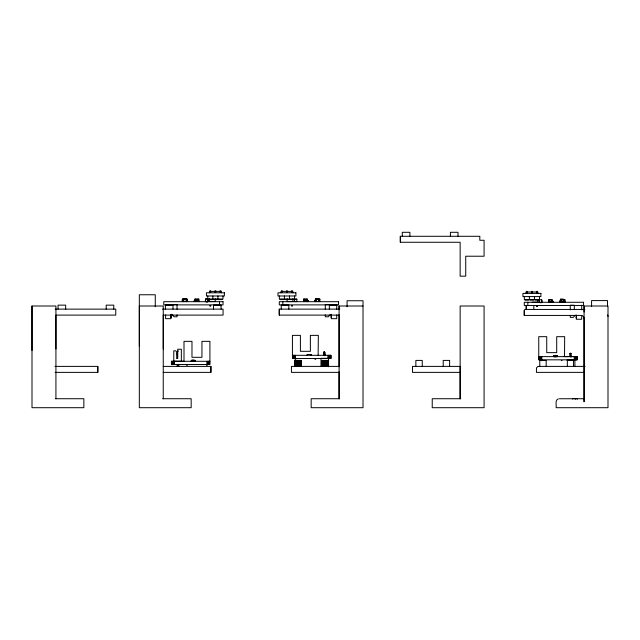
<?xml version="1.0" encoding="UTF-8"?>
<svg xmlns="http://www.w3.org/2000/svg" width="640" height="640" viewBox="0 0 640 640"><rect width="100%" height="100%" fill="white"/><g stroke="black" fill="none" stroke-linecap="round" stroke-linejoin="round"><path stroke-width="0.96" d="M55.928 398.728L55.928 306.008L32 306.008L32 407.704L83.848 407.704L83.848 398.728L55.344 398.728M55.928 349.008L55.928 315.104L115.752 315.104L115.752 309.128L55.152 309.128M55.112 372.376L97.808 372.376L97.808 366.392L54.928 366.392M163.248 349.008L163.248 315.104L223.072 315.104L223.072 309.128L162.472 309.128M163.224 372.376L210.904 372.376L210.904 366.392L163.224 366.392M339.088 315.104L279.264 315.104L279.264 309.128L339.864 309.128M363.016 306.008L339.088 306.008L339.088 398.728L339.088 371.808M400.328 242.264L400.328 236.288L479.84 236.288L479.8 240.272L484.08 240.272L484.08 256.224L465.728 256.224L465.728 276.168L460.144 276.168L460.144 242.264L400.328 242.264L400.328 236.288M584.072 318.424A2.992 2.992 0 0 0 581.08 315.432L524.248 315.432L524.248 310.448L524.984 309.48M558.368 398.832C554.696 400.056 556.592 404.968 556.152 407.704L608 407.704L608 306.008L584.072 306.008L584.072 401.72L584.072 317.968M186.6 301.392L186.568 298.504L183.92 298.504M315.744 301.392L315.768 298.504M563.4 299.088L560.672 299.088C560.696 299.792 558.528 303.352 560.144 301.68M171.16 317.448L170.952 315.048M184.064 299.104C181.64 297.496 181.544 302.712 183.728 301.592L183.728 299.12M194.872 300.784L198.856 300.784M195.464 301.528L194.912 301.584L194.872 299.12L195.664 299.104L195.664 301.432M198.856 301.528L198.272 301.544M191.248 361.328C190.136 359.192 196.208 359.616 195.12 361.304M294.448 299.256L296.856 299.144M303.48 300.784L308.336 300.696L308.336 301.568L306.672 301.592M304.08 301.528L303.528 301.584L303.48 299.12L304.28 299.104L304.28 301.432M315.168 300.784L315.768 300.784L315.256 300.784M315.16 301.096C314.28 302.912 314.472 299.8 315.68 299.8M331.336 317.448L331.384 317.04L331.176 317.448M541.84 302.12C541.08 295.592 543.704 305.504 539.488 302.096M548.464 301.368L553.312 301.368M552.448 302.112L552.448 299.712L548.464 299.688L548.552 302.176M186.696 301.392L186.88 299.8M315.512 299.8L315.696 298.504L318.424 298.504M560.488 300.384L560.672 299.088M182.512 299.24L186.92 299.184M183.368 301.224L182.888 301.592L182.928 299.12M205.496 299.12C206.232 305.784 203.584 296.44 207.96 299.144M319.088 301.592L319 299.864M539.512 299.768L539.376 302.152M324.144 355.712L323.944 351.928L324.888 352.32L325.424 355.712M569.888 356.456L569.888 353.64L570.76 353.24L571.76 357.032M323.944 351.928L323.544 355.144M570.48 357.032L570.28 353.24M183.336 299.864L183.064 301.192L182.488 301.296M207.848 301.504C207.48 295.008 209.84 304.544 205.552 301.592M564.888 299.744L564.832 302.176L564.752 299.768M572.6 399.024L573.312 398.728M183.272 300.696L183.272 301.504M318.608 299.12L318.608 301.568L319.752 301.512M307.264 354.456L307.288 355.352L307.288 354.448L311.12 354.456L311.12 355.344L311.096 354.544M537.888 366.456L536.48 367.872L536.416 372.376L584.072 372.368M294.528 299.184L294.448 301.432M319.832 301.592L319.832 299.256M557.432 356.664L557.432 355.856L553.624 355.856L553.624 356.664M209.888 290.8L210.784 290.8M214.952 290.8L215.848 290.8M220.024 290.8L220.912 290.8M281.424 290.8L282.312 290.8M286.488 290.8L287.384 290.8M291.56 290.8L292.448 290.8M526.408 291.392L527.296 291.392M531.472 291.392L532.36 291.392M536.536 291.392L537.432 291.392M209.888 292.2L210.784 292.2M214.96 292.2L215.856 292.2M220.024 292.2L220.92 292.2M281.424 292.2L282.32 292.2M286.488 292.2L287.384 292.2M291.552 292.2L292.448 292.2M526.4 292.784L527.296 292.784M531.464 292.784L532.36 292.784M536.528 292.784L537.432 292.784M205.552 299.104L207.912 299.104M294.448 299.104L296.776 299.216M318.272 299.104L319.872 299.112M194.872 299.184L198.856 299.184M303.48 299.184L307.472 299.184M315.416 299.184L319.824 299.24M183.728 299.256L186.12 299.256M195.664 299.256L198.064 299.256M304.28 299.256L306.672 299.256M316.216 299.256L318.608 299.256M208.416 299.576L212.248 299.576M213.488 299.576L217.312 299.576M218.552 299.576L222.376 299.576M279.96 299.576L283.792 299.576M285.024 299.576L288.856 299.576M290.088 299.576L293.92 299.576M560.4 299.768L564.808 299.688M186.664 299.8C188.368 301.112 187.664 302.432 186.688 300.096M549.256 299.848L551.648 299.848M561.2 299.848L563.592 299.848M315.648 300.096L315.192 300.2L315.256 301.504L319.408 301.512M524.944 300.16L528.768 300.16M530.008 300.16L533.832 300.16M535.072 300.16L538.904 300.16M560.44 300.68C561.36 303.976 559.72 298.352 560.232 302.176M198.768 300.784L194.96 300.784L194.96 301.504L198.768 301.504M308.336 300.784L303.568 300.784L303.568 301.504L308.336 301.504M319.848 301.296L319.256 301.144M560.744 301.368L560.232 301.368L560.232 302.088L564.832 302.176M182.928 301.512L186.92 301.512M294.448 301.592L296.84 301.568L296.784 299.256M564.832 301.88L564.24 301.736L564.16 300.632M561.2 302.016L563.592 302.016M532.12 302.16L537.904 302.16L537.904 300.296M553.312 302.088L548.552 302.088L548.552 301.368M336.952 305.136L329.352 305.136L329.352 309.128M574.096 305.184L570.28 305.184L570.28 309.872M209.912 305.76L210.76 305.76M220.464 305.76L220.888 305.76M291.584 305.76L292.432 305.76M209.888 305.96L210.776 305.96M291.56 305.96L292.448 305.96M536.56 306.344L537.408 306.344M536.544 306.544L537.432 306.544M525.248 309.448L584.872 309.448M171.16 317.44L170.952 317.04M576.104 314.864L576.368 317.624M576.312 318.04L576.104 317.624M178.392 351.024L177.512 351.416L177.512 358.2M323.608 352.32L324.888 352.32M569.888 353.64L571.224 353.64L570.76 353.24M292.424 355.312L330.92 355.312L330.92 358.504L292.432 358.504L292.424 335.368L300.4 335.368L300.4 351.32L310.368 351.32L310.368 335.368L318.344 335.368L318.136 355.256M557.432 356.576C551.72 358.192 552.504 353.944 557.52 355.856M564.152 356.568L564.752 356.632M565.088 356.632L565.784 356.568M565.944 356.632L567.208 356.632M567.504 356.632L568.272 356.632M538.76 356.624L577.264 356.632M176.56 358.2L177.752 358.2L177.752 349.224L181.344 349.224L181.344 361.192L173.768 361.192M328.576 358.304L320.992 358.304L320.992 366.28M295.024 359.296L295.8 359.296M314.968 359.296L315.736 359.296M574.912 359.624L567.336 359.624L567.336 366.6M322.248 360.408L322.248 366.392L322.152 360.408L328.552 360.408L328.456 366.392M567.136 360.408L573.528 360.408L573.528 366.392M191.248 360.52L195.056 360.52M541.36 360.616L542.136 360.616M561.304 360.616L562.072 360.616M191.248 361.24L195.056 361.24M209.92 361.288L171.416 361.296L171.416 364.488L209.912 364.488L209.92 341.352L201.944 341.352L201.944 357.304L191.976 357.304L191.976 341.352L184 341.352L184 361.296M186.6 365.28L187.376 365.28M206.544 365.28L207.312 365.28M339.208 366.392L291.432 366.392L291.432 372.376L339.208 372.368M460.272 366.392L412.488 366.392L412.488 372.376L460.272 372.368M538.408 366.392L585.112 366.392M162.664 398.728L191.168 398.728L191.168 407.704L139.32 407.704L139.32 306.008L163.248 306.008L163.248 398.728M339.672 398.728L311.176 398.728L311.176 407.704L363.016 407.704L363.016 300.744L347.064 300.744L347.064 306.728M460.728 398.728L432.232 398.728L432.232 407.704L484.08 407.704L484.08 306.008L460.144 306.008L460.144 398.728L460.144 366.392M584.072 398.728L559.432 398.76M574.928 398.728L575.64 399.024L575.184 398.76M541.68 299.768L539.408 299.688L539.36 302.136M564.184 302.112L564.384 299.712M324.424 351.928L324.824 355.144M319.016 301.344L319.448 301.592L319.408 299.12M315.176 301.544L316.216 301.592L316.216 299.12L315.416 299.104L315.416 301.568M178.328 364.632L178.592 366.328M177.048 364.632L177.32 366.328M315.464 300.096L315.64 301.392M186.648 298.504L186.824 299.8M182.432 301.512L182.432 299.184M176.96 358.2L176.36 353.016L176.96 352.216L175.76 350.824L173.768 350.824L173.776 364.488M607.52 306.576L607.52 300.592L591.568 300.592L591.568 306.576M584.072 306.008L584.072 311.984M581.72 305.184L581.72 309.872M581.72 315.504L581.72 319.256L576.296 319.256L576.296 315.416M577.184 356.632L577.264 359.824L538.768 359.824L538.76 336.68L546.736 336.68L546.736 352.64L556.704 352.64L556.704 336.68L564.68 336.68L564.512 356.632M576.96 356.632L576.96 359.824M576.6 356.632L576.6 359.824M576.12 356.632L576.12 359.824M575.536 356.632L575.536 359.824M575.096 315.272L573.288 317.384L570.28 317.384L570.28 315.456M574.896 356.632L574.912 366.36M574.328 305.464L574.328 309.448M574.224 356.632L574.224 359.824M563.592 299.712L563.592 302.152M561.2 299.712L561.2 302.152M560.4 299.712L560.4 302.152M553.312 301.28L553.312 302.152M551.648 299.712L551.648 302.096M549.256 299.712L549.256 302.096M546.176 366.392L546.176 360.408L539.784 360.408L539.784 366.392M541.808 356.632L541.808 359.824M541.128 356.632L541.128 359.824M540.488 356.632L540.488 359.824M539.912 356.632L539.912 359.824M539.52 296.576L539.52 299.568L524.32 299.568L524.32 296.576M539.432 356.632L539.432 359.824M539.064 356.632L539.064 359.824M537.904 293.384L537.904 291.984L525.936 291.984L525.936 293.384M534.456 296.576L534.456 299.568M533.808 305.464L533.816 309.448M529.392 296.576L529.392 299.568M527.832 302.28L527.832 305.472M524.248 310.448L524.248 315.432M458.008 236.288L458.008 232.296L450.408 232.296L450.408 236.288M449.608 366.392L449.608 360.408L443.208 360.408L443.208 366.392M422.256 366.392L422.256 360.408L415.864 360.408L415.864 366.392M409.896 236.288L409.88 232.296L402.288 232.296L402.288 236.288M339.088 306.008L339.088 309M339.088 314.976L339.088 366.824M336.736 309.288L336.736 304.592L325.304 304.592L325.304 309.288M336.736 314.92L336.736 318.672L331.32 318.672L331.32 314.832M331.128 314.272L331.128 317.048M330.848 355.312L330.848 358.504M330.624 355.312L330.624 358.504M330.264 355.312L330.264 358.504M330.12 314.68L328.312 316.792L325.304 316.792L325.304 314.872M329.776 355.312L329.776 358.504M329.2 355.312L329.2 358.504M328.56 355.312L328.576 366.792M328.184 360.408L328.184 366.392M327.888 355.312L327.888 358.504M327.744 360.408L327.744 366.392M327.168 360.408L327.168 366.392M326.488 360.408L326.488 366.392M325.736 360.408L325.736 366.392M324.968 360.408L324.968 366.392M324.216 360.408L324.216 366.392M323.536 360.408L323.536 366.392M322.96 360.408L322.96 366.392M322.52 360.408L322.52 366.392M319.064 300.784L319.064 301.504M307.472 301.568L307.472 299.12L306.672 299.104L306.672 301.432M307.376 300.784L307.376 301.504M301.2 366.392L301.2 360.408L294.8 360.408L294.8 366.392M301.104 360.408L301.104 366.392M300.832 360.408L300.832 366.392M300.392 360.408L300.392 366.392M299.816 360.408L299.816 366.392M299.136 360.408L299.136 366.392M298.384 360.408L298.384 366.392M297.616 360.408L297.616 366.392M296.864 360.408L296.864 366.392M296.184 360.408L296.184 366.392M295.608 360.408L295.608 366.392M295.472 355.312L295.472 358.504M295.168 360.408L295.168 366.392M294.896 360.408L294.896 366.392M294.792 355.312L294.792 358.504M294.536 295.984L294.536 298.976L279.344 298.976L279.344 295.984M294.152 355.312L294.152 358.504M293.576 355.312L293.576 358.504M293.096 355.312L293.096 358.504M292.92 292.8L292.92 291.4L280.96 291.4L280.96 292.8M292.92 298.776L292.92 301.568L287.144 301.568L287.144 298.776M292.728 355.312L292.728 358.504M292.504 355.312L292.504 358.504M289.472 295.984L289.472 298.976M288.84 309.128L288.824 305.136L281.232 305.136L281.232 309.128M284.408 295.984L284.408 298.976M282.856 301.696L282.856 304.88M279.264 309.128L279.264 315.104M222.992 295.984L222.992 298.976L207.8 298.976L207.8 295.984M221.376 292.8L221.376 291.4L209.416 291.4L209.416 292.8M221.104 309.128L221.096 305.136L213.504 305.136L213.504 309.128M219.488 301.696L219.488 304.88M217.928 295.984L217.928 298.976M215.2 298.776L215.2 301.568L209.416 301.568L209.416 298.776M212.864 295.984L212.864 298.976M210.904 366.392L210.904 372.376M209.608 361.296L209.608 364.488M209.248 361.296L209.248 364.488M208.768 361.296L208.768 364.488M208.192 361.296L208.192 364.488M207.544 361.296L207.544 364.488M206.872 361.296L206.872 364.488M198.856 301.568L198.856 299.12L198.064 299.104L198.064 301.432M194.008 300.696L194.008 301.568M183.592 361.296L182.896 361.296M182.76 361.296L181.464 361.296M178.792 364.352L178.792 366.232M177.512 364.352L177.512 366.232M177.04 309.288L177.04 304.592L165.6 304.592L165.6 305.296M177.04 314.872L177.04 316.792L174.032 316.792L172.224 314.68M174.456 361.296L174.456 364.488M173.136 361.296L173.136 364.488M172.992 309.128L172.992 305.136L165.384 305.136L165.384 309.128M172.56 361.296L172.56 364.488M172.08 361.296L172.08 364.488M171.72 361.296L171.72 364.488M171.496 361.296L171.496 364.488M171.216 314.272L171.216 317.048M171.016 314.832L171.016 318.672L165.6 318.672L165.6 314.92M155.272 306.728L155.272 294.76L139.32 294.76L139.32 345.888M113.784 309.128L113.776 305.136L106.184 305.136L106.184 309.128M97.808 366.392L97.808 372.376M65.672 309.128L65.672 305.136L58.064 305.136L58.064 309.128M32 306.008L32 350.44M577.168 399.024A1 0.68 90 0 0 577.024 398.864L576.928 398.864A1 0.768 -90 0 1 577.088 399.024M607.6 314.936A2.992 2.992 0 0 1 608 316.424M224.368 292.8L206.424 292.8L206.424 295.984L224.368 295.984L224.368 292.8M295.912 292.8L277.968 292.8L277.968 295.984L295.912 295.984L295.912 292.8M540.896 293.384L522.944 293.384L522.944 296.576L540.896 296.576L540.896 293.384M186.92 299.104L186.12 299.104L186.12 301.568L186.92 301.592L186.92 299.12M223.032 301.696L163.768 301.696L163.768 304.88L223.032 304.88L223.032 301.696M338.568 301.696L279.304 301.696L279.304 304.88L338.568 304.88L338.568 301.696M583.544 302.28L524.288 302.28L524.288 305.472L583.544 305.472L583.544 302.28M526.224 309.448L526.224 305.464L526.216 309.448"/></g></svg>
